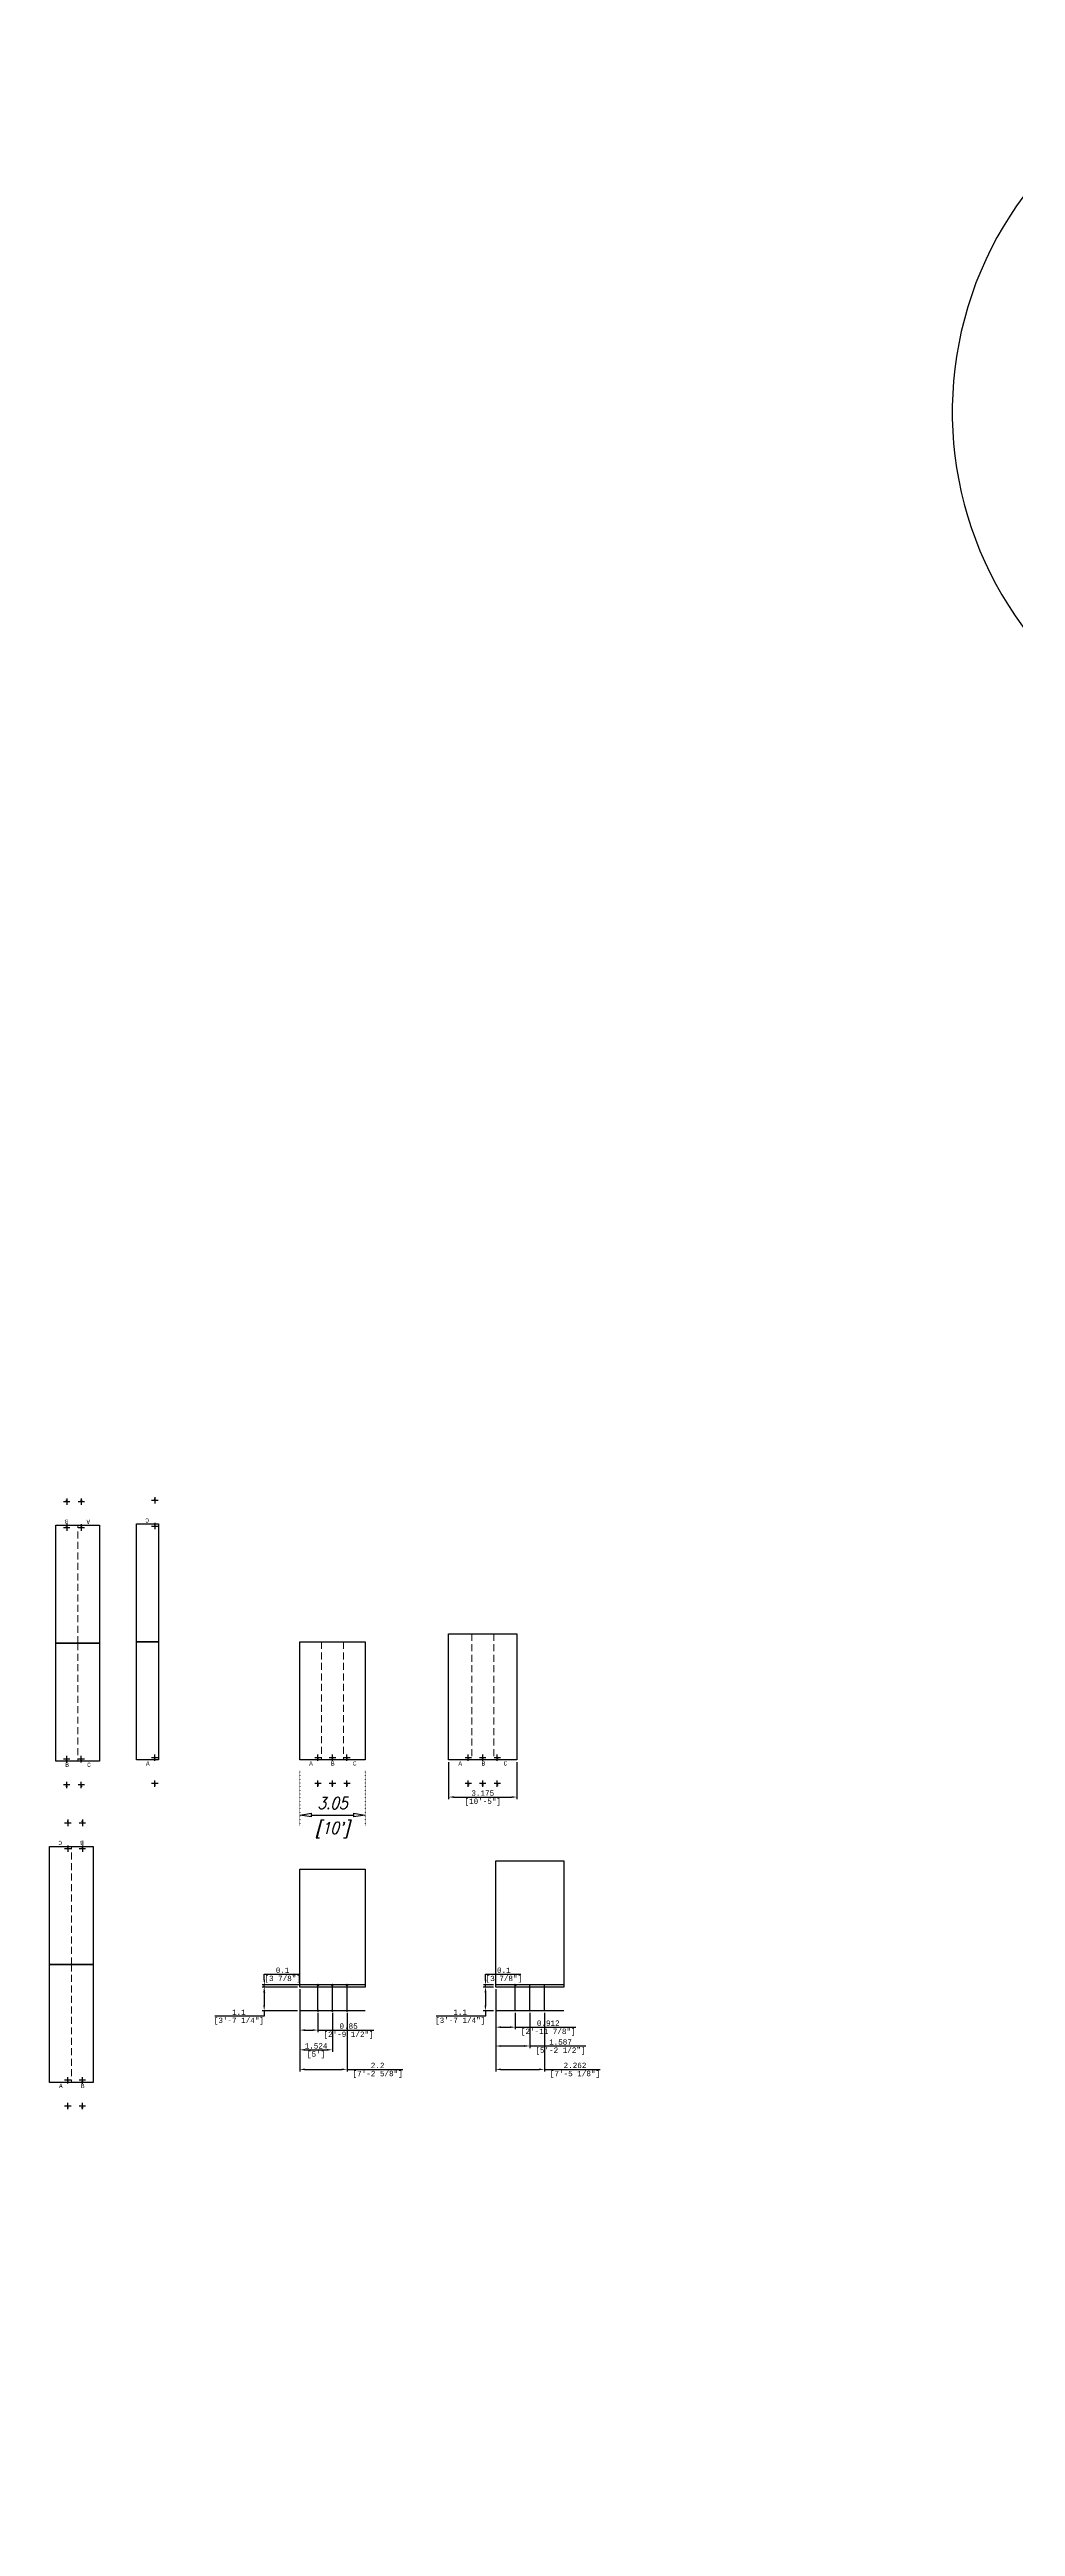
# Model space of a CAD drawing. Header units: inches. Extents: x -233729 to 737493, y -275239 to 196021.
# Drawn here: x 305630 to 350519, y 27458 to 142633 of the extents above; entities that cross this region are included whole.
import ezdxf

# ---------------------------------------------------------------- set-up
doc = ezdxf.new("R2010")
doc.units = ezdxf.units.IN
doc.header["$MEASUREMENT"] = 0
doc.linetypes.add('DASHED', pattern=[0.75, 0.5, -0.25])
doc.linetypes.add('DOTTED', pattern=[1, 0, -1])
for name, color, linetype in [('_FL_NEW WH_WALLS', 1, 'Continuous'), ('Bin location transponder', 250, 'Continuous'), ('PR-CONCRETE', 224, 'Continuous'), ('WF_numbers', 6, 'Continuous')]:
    doc.layers.add(name, color=color, linetype=linetype)
for name, color, linetype, lineweight in [('WF dimensions', 3, 'Continuous', 30), ('WF transponder', 3, 'Continuous', 30), ('WF_bay', 5, 'Continuous', 30)]:
    doc.layers.add(name, color=color, linetype=linetype, lineweight=lineweight)
doc.styles.add('FL_THIN_TXT', font='romans.shx', dxfattribs={"width": 0.85, "oblique": 15})
doc.styles.add('WF_txt', font='consola.ttf')
doc.dimstyles.new('DIM_250', dxfattribs={"dimscale": 250, "dimtxt": 2.2, "dimasz": 2.2, "dimexe": 2, "dimexo": 2, "dimgap": 1.1, "dimtad": 1, "dimtih": 1, "dimtoh": 1, "dimlfac": 0.001, "dimdsep": 46, "dimtxsty": 'FL_THIN_TXT', "dimblk": 'ClosedBlank', "dimcen": 3, "dimclrd": 1, "dimclre": 1, "dimclrt": 256, "dimadec": 1, "dimazin": 0, "dimtfac": 1, "dimtmove": 0, "dimatfit": 3, "dimldrblk": 'ClosedBlank', "dimfxl": 10, "dimtolj": 1, "dimtzin": 0, "dimlwd": -1, "dimlwe": -1, "dimarcsym": 0})
doc.dimstyles.new('DIM_50', dxfattribs={"dimscale": 50, "dimtxt": 5, "dimasz": 5, "dimexe": 2, "dimexo": 2, "dimgap": 1.1, "dimtad": 1, "dimtoh": 1, "dimdec": 3, "dimlfac": 0.001, "dimdsep": 46, "dimtxsty": 'WF_txt', "dimcen": 3, "dimclrd": 256, "dimclre": 256, "dimclrt": 7, "dimadec": 1, "dimazin": 0, "dimtfac": 1, "dimtdec": 3, "dimtmove": 0, "dimatfit": 3, "dimfxl": 10, "dimtolj": 1, "dimtzin": 0, "dimlwd": -1, "dimlwe": -1, "dimarcsym": 0})

# ---------------------------------------------------------------- blocks, each defined once
blk = doc.blocks.new('A$Cd2fab3cb')
at = {"layer": 'PR-CONCRETE'}
blk.add_lwpolyline([(183.0989606005605, -620.2202733267331), (300.8772486145608, 106.216130075627), (-375.2932691164315, 215.8447304290021, 0.4142135623736643), (-426.915109042311, 178.6266482286155), (-589.5318239752668, -824.3655269144801, -0.225878030564492), (-596.5743729250971, -834.5492282680934, 1.082971742264911), (-534.2543923466001, -925.4297668336658, -0.2135202674679177), (-522.4135621276218, -922.2799802094232), (-198.2339479420334, -974.8397361275277, -0.4131470713103618), (-160.9899269216694, -1026.299724447657), (-166.1485798102803, -1058.867917928495)], format="xyb", dxfattribs=at)
blk = doc.blocks.new('Bin location transponder')
at = {"layer": 'Bin location transponder', "color": 3, "lineweight": 30}
for p, q in [((-600, 0), (600, 0)), ((-150, 300), (150, 300)), ((0, 600), (0, -600))]:
    blk.add_line(p, q, dxfattribs=at)
blk = doc.blocks.new('ClosedBlank')
at = {"color": 0, "linetype": 'ByBlock', "lineweight": -2}
for p, q in [((-1, 0.1666666666666666), (0, 0)), ((-1, 0.1666666666666666), (-1, -0.1666666666666666)), ((0, 0), (-1, -0.1666666666666666))]:
    blk.add_line(p, q, dxfattribs=at)
blk = doc.blocks.new('*D213')
at = {"color": 1, "linetype": 'DOTTED', "transparency": 16777216}
for p, q in [((317254.0688826298, 62601.46803023545), (317254.0688826298, 60039.0337234913)), ((320302.0688825701, 62601.46803029505), (320302.0688825701, 60039.0337234913))]:
    blk.add_line(p, q, dxfattribs=at)
at = {"color": 1, "transparency": 16777216}
blk.add_line((317804.0688826298, 60539.0337234913), (319752.0688825702, 60539.0337234913), dxfattribs=at)
at = {"color": 1, "transparency": 16777216, "xscale": 550, "yscale": 550, "zscale": 550, "rotation": 180}
blk.add_blockref('ClosedBlank', (317254.0688826298, 60539.0337234913), dxfattribs=at)
at = {"color": 1, "transparency": 16777216, "xscale": 550, "yscale": 550, "zscale": 550}
blk.add_blockref('ClosedBlank', (320302.0688825701, 60539.0337234913), dxfattribs=at)
at = {"transparency": 16777216, "char_height": 550, "attachment_point": 5, "style": 'FL_THIN_TXT'}
for s, insert in [('\\A1;3.05', (318778.0688826, 61089.0337234913)), ("\\A1;[10']", (318778.0688826, 59844.98610444367))]:
    blk.add_mtext(s, dxfattribs=dict(at, insert=insert))
blk = doc.blocks.new('*D212')
at = {"layer": 'WF dimensions', "transparency": 16777216}
for p, q in [((324174.8308793864, 63001.46803029505), (324174.8308793864, 61274.82852037874)), ((327349.830879446, 63001.46803029505), (327349.830879446, 61274.82852037874)), ((324424.8308793864, 61374.82852037875), (327099.830879446, 61374.82852037875))]:
    blk.add_line(p, q, dxfattribs=at)
for points in [[(324424.8308793864, 61416.49518704541), (324424.8308793864, 61333.16185371207), (324174.8308793864, 61374.82852037875)], [(327099.830879446, 61416.49518704541), (327099.830879446, 61333.16185371207), (327349.830879446, 61374.82852037875)]]:
    blk.add_solid(points, dxfattribs=at)
at = {"layer": 'WF dimensions', "color": 7, "transparency": 16777216, "char_height": 250, "attachment_point": 5, "style": 'WF_txt'}
for s, insert in [('\\A1;[10\'-5"]', (325762.3308794162, 61142.13150431142)), ('\\A1;3.175', (325762.3308794162, 61558.27151961362))]:
    blk.add_mtext(s, dxfattribs=dict(at, insert=insert))
blk = doc.blocks.new('*D214')
at = {"transparency": 16777216}
for p, q in [((315611.4254168802, 52886.53505742964), (315611.4254168802, 53136.53505742965)), ((315611.4254168802, 53136.53505742965), (317257.4736188695, 53136.53505742965)), ((318004.0688826299, 52636.53505742964), (315511.4254168802, 52636.53505742964)), ((317154.0688828365, 52536.53505741302), (315511.4254168802, 52536.53505741302)), ((315611.4254168802, 52536.53505741302), (315611.4254168802, 52636.53505742964)), ((315611.4254168802, 52286.53505741302), (315611.4254168802, 52036.53505741302))]:
    blk.add_line(p, q, dxfattribs=at)
for points in [[(315569.7587502135, 52886.53505742964), (315653.0920835469, 52886.53505742964), (315611.4254168802, 52636.53505742964)], [(315569.7587502135, 52286.53505741302), (315653.0920835469, 52286.53505741302), (315611.4254168802, 52536.53505741302)]]:
    blk.add_solid(points, dxfattribs=at)
at = {"color": 7, "transparency": 16777216, "char_height": 250, "attachment_point": 5, "style": 'WF_txt'}
for s, insert in [('\\A1;[3 7/8"]', (316461.9495178748, 52903.83804136221)), ('\\A1;0.1', (316461.9495178748, 53319.97805666443))]:
    blk.add_mtext(s, dxfattribs=dict(at, insert=insert))
blk = doc.blocks.new('*D215')
at = {"transparency": 16777216}
for p, q in [((317154.0688828365, 52536.53505741302), (315503.6390440022, 52536.53505741302)), ((315603.6390440022, 52286.53505741302), (315603.6390440022, 51686.53505741301)), ((315603.6390440022, 51186.53505741301), (313311.4546522654, 51186.53505741301)), ((317154.0688828579, 51436.53505741301), (315503.6390440022, 51436.53505741301)), ((315603.6390440022, 51436.53505741301), (315603.6390440022, 51186.53505741301))]:
    blk.add_line(p, q, dxfattribs=at)
for points in [[(315561.9723773355, 52286.53505741302), (315645.3057106689, 52286.53505741302), (315603.6390440022, 52536.53505741302)], [(315561.9723773355, 51686.53505741301), (315645.3057106689, 51686.53505741301), (315603.6390440022, 51436.53505741301)]]:
    blk.add_solid(points, dxfattribs=at)
at = {"color": 7, "transparency": 16777216, "char_height": 250, "attachment_point": 5, "style": 'WF_txt'}
for s, insert in [('\\A1;[3\'-7 1/4"]', (314430.0468481338, 50953.83804134559)), ('\\A1;1.1', (314430.0468481338, 51368.83039023616))]:
    blk.add_mtext(s, dxfattribs=dict(at, insert=insert))
blk = doc.blocks.new('*D216')
at = {"transparency": 16777216}
for p, q in [((326262.7237274993, 52536.53505747262), (325785.4371699173, 52536.53505747262)), ((325885.4371699173, 52286.53505747263), (325885.4371699173, 51686.53505747262)), ((325885.4371699173, 51186.53505747262), (323593.2527781805, 51186.53505747262)), ((326262.7237275118, 51436.53505747263), (325785.4371699173, 51436.53505747263)), ((325885.4371699173, 51436.53505747263), (325885.4371699173, 51186.53505747262))]:
    blk.add_line(p, q, dxfattribs=at)
for points in [[(325843.7705032506, 52286.53505747263), (325927.103836584, 52286.53505747263), (325885.4371699173, 52536.53505747262)], [(325843.7705032506, 51686.53505747262), (325927.103836584, 51686.53505747262), (325885.4371699173, 51436.53505747263)]]:
    blk.add_solid(points, dxfattribs=at)
at = {"color": 7, "transparency": 16777216, "char_height": 250, "attachment_point": 5, "style": 'WF_txt'}
for s, insert in [('\\A1;[3\'-7 1/4"]', (324711.8449740489, 50953.83804140519)), ('\\A1;1.1', (324711.8449740489, 51368.83039029577))]:
    blk.add_mtext(s, dxfattribs=dict(at, insert=insert))
blk = doc.blocks.new('*D217')
at = {"transparency": 16777216}
for p, q in [((325893.2646030913, 52886.53505747262), (325893.2646030913, 53136.53505747263)), ((325893.2646030913, 53136.53505747263), (327539.3128050806, 53136.53505747263)), ((326262.7237274982, 52636.53505747262), (325793.2646030913, 52636.53505747262)), ((326262.7237274993, 52536.53505747262), (325793.2646030913, 52536.53505747262)), ((325893.2646030913, 52536.53505747262), (325893.2646030913, 52636.53505747262)), ((325893.2646030913, 52286.53505747263), (325893.2646030913, 52036.53505747262))]:
    blk.add_line(p, q, dxfattribs=at)
for points in [[(325851.5979364246, 52886.53505747262), (325934.931269758, 52886.53505747262), (325893.2646030913, 52636.53505747262)], [(325851.5979364246, 52286.53505747263), (325934.931269758, 52286.53505747263), (325893.2646030913, 52536.53505747262)]]:
    blk.add_solid(points, dxfattribs=at)
at = {"color": 7, "transparency": 16777216, "char_height": 250, "attachment_point": 5, "style": 'WF_txt'}
for s, insert in [('\\A1;[3 7/8"]', (326743.7887040859, 52903.83804140519)), ('\\A1;0.1', (326743.7887040859, 53319.97805670741))]:
    blk.add_mtext(s, dxfattribs=dict(at, insert=insert))
blk = doc.blocks.new('*D218')
at = {"transparency": 16777216}
for p, q in [((326362.7237274992, 52436.5350574726), (326362.7237274992, 48612.18457951303)), ((328625.2237272778, 51336.53505749833), (328625.2237272778, 48612.18457951303)), ((326612.7237274992, 48712.18457951303), (328375.2237272778, 48712.18457951303)), ((328625.2237272778, 48712.18457951303), (331222.4081190146, 48712.18457951303))]:
    blk.add_line(p, q, dxfattribs=at)
for points in [[(326612.7237274992, 48753.85124617969), (326612.7237274992, 48670.51791284636), (326362.7237274992, 48712.18457951303)], [(328375.2237272778, 48753.85124617969), (328375.2237272778, 48670.51791284636), (328625.2237272778, 48712.18457951303)]]:
    blk.add_solid(points, dxfattribs=at)
at = {"color": 7, "transparency": 16777216, "char_height": 250, "attachment_point": 5, "style": 'WF_txt'}
for s, insert in [('\\A1;[7\'-5 1/8"]', (330048.8159231461, 48479.48756344571)), ('\\A1;2.262', (330048.8159231461, 48895.62757874792))]:
    blk.add_mtext(s, dxfattribs=dict(at, insert=insert))
blk = doc.blocks.new('*D219')
at = {"transparency": 16777216}
for p, q in [((326362.7237274992, 52436.5350574726), (326362.7237274992, 49699.46558256377)), ((327950.2237272903, 51336.53505749066), (327950.2237272903, 49699.46558256377)), ((326612.7237274992, 49799.46558256377), (327700.2237272903, 49799.46558256377)), ((327950.2237272903, 49799.46558256377), (330547.4081190271, 49799.46558256377))]:
    blk.add_line(p, q, dxfattribs=at)
for points in [[(326612.7237274992, 49841.13224923044), (326612.7237274992, 49757.79891589711), (326362.7237274992, 49799.46558256377)], [(327700.2237272903, 49841.13224923044), (327700.2237272903, 49757.79891589711), (327950.2237272903, 49799.46558256377)]]:
    blk.add_solid(points, dxfattribs=at)
at = {"color": 7, "transparency": 16777216, "char_height": 250, "attachment_point": 5, "style": 'WF_txt'}
for s, insert in [('\\A1;[5\'-2 1/2"]', (329373.8159231586, 49566.76856649644)), ('\\A1;1.587', (329373.8159231586, 49982.90858179866))]:
    blk.add_mtext(s, dxfattribs=dict(at, insert=insert))
blk = doc.blocks.new('*D220')
at = {"transparency": 16777216}
for p, q in [((326362.7237274992, 52436.5350574726), (326362.7237274992, 50575.54820474813)), ((327275.2237272778, 51336.53505748298), (327275.2237272778, 50575.54820474813)), ((326612.7237274992, 50675.54820474813), (327025.2237272777, 50675.54820474813)), ((327275.2237272778, 50675.54820474813), (330087.7868489304, 50675.54820474813))]:
    blk.add_line(p, q, dxfattribs=at)
for points in [[(326612.7237274992, 50717.21487141481), (326612.7237274992, 50633.88153808146), (326362.7237274992, 50675.54820474813)], [(327025.2237272777, 50717.21487141481), (327025.2237272777, 50633.88153808146), (327275.2237272778, 50675.54820474813)]]:
    blk.add_solid(points, dxfattribs=at)
at = {"color": 7, "transparency": 16777216, "char_height": 250, "attachment_point": 5, "style": 'WF_txt'}
for s, insert in [('\\A1;0.912', (328806.5052881041, 50858.99120398302)), ('\\A1;[2\'-11 7/8"]', (328806.5052881041, 50442.85118868081))]:
    blk.add_mtext(s, dxfattribs=dict(at, insert=insert))
blk = doc.blocks.new('*D221')
at = {"transparency": 16777216}
for p, q in [((317254.0688828363, 52436.53505741299), (317254.0688828363, 48612.18457951303)), ((319454.0688826298, 51336.53505745601), (319454.0688826298, 48612.18457951303)), ((317504.0688828364, 48712.18457951303), (319204.0688826298, 48712.18457951303)), ((319454.0688826298, 48712.18457951303), (322051.2532743665, 48712.18457951303))]:
    blk.add_line(p, q, dxfattribs=at)
for points in [[(317504.0688828364, 48753.85124617969), (317504.0688828364, 48670.51791284636), (317254.0688828363, 48712.18457951303)], [(319204.0688826298, 48753.85124617969), (319204.0688826298, 48670.51791284636), (319454.0688826298, 48712.18457951303)]]:
    blk.add_solid(points, dxfattribs=at)
at = {"color": 7, "transparency": 16777216, "char_height": 250, "attachment_point": 5, "style": 'WF_txt'}
for s, insert in [('\\A1;[7\'-2 5/8"]', (320877.6610784982, 48479.48756344571)), ('\\A1;2.2', (320877.6610784982, 48895.62757874792))]:
    blk.add_mtext(s, dxfattribs=dict(at, insert=insert))
blk = doc.blocks.new('*D222')
at = {"transparency": 16777216}
for p, q in [((317254.0688828363, 52436.53505741299), (317254.0688828363, 49520.47180307749)), ((318778.0688826214, 51336.5350574428), (318778.0688826214, 49520.47180307749)), ((317504.0688828364, 49620.4718030775), (318528.0688826214, 49620.4718030775))]:
    blk.add_line(p, q, dxfattribs=at)
for points in [[(317504.0688828364, 49662.13846974416), (317504.0688828364, 49578.80513641083), (317254.0688828363, 49620.4718030775)], [(318528.0688826214, 49662.13846974416), (318528.0688826214, 49578.80513641083), (318778.0688826214, 49620.4718030775)]]:
    blk.add_solid(points, dxfattribs=at)
at = {"color": 7, "transparency": 16777216, "char_height": 250, "attachment_point": 5, "style": 'WF_txt'}
for s, insert in [('\\A1;1.524', (318016.0688827289, 49803.91480231239)), ("\\A1;[5']", (318016.0688827289, 49387.77478701017))]:
    blk.add_mtext(s, dxfattribs=dict(at, insert=insert))
blk = doc.blocks.new('*D223')
at = {"transparency": 16777216}
for p, q in [((317254.0688828363, 52436.53505741299), (317254.0688828363, 50438.92044704682)), ((318104.0688826298, 51336.53505742961), (318104.0688826298, 50438.92044704682)), ((317504.0688828364, 50538.92044704682), (317854.0688826298, 50538.92044704682)), ((318104.0688826298, 50538.92044704682), (320701.2532743666, 50538.92044704682))]:
    blk.add_line(p, q, dxfattribs=at)
for points in [[(317504.0688828364, 50580.58711371347), (317504.0688828364, 50497.25378038014), (317254.0688828363, 50538.92044704682)], [(317854.0688826298, 50580.58711371347), (317854.0688826298, 50497.25378038014), (318104.0688826298, 50538.92044704682)]]:
    blk.add_solid(points, dxfattribs=at)
at = {"color": 7, "transparency": 16777216, "char_height": 250, "attachment_point": 5, "style": 'WF_txt'}
for s, insert in [('\\A1;0.85', (319527.6610784981, 50722.36344628169)), ('\\A1;[2\'-9 1/2"]', (319527.6610784981, 50306.22343097948))]:
    blk.add_mtext(s, dxfattribs=dict(at, insert=insert))

msp = doc.modelspace()

# ---------------------------------------------------------------- hatches: boundary and pattern name
h = msp.add_hatch()
h.set_pattern_fill('ANSI31', color=256)
h.set_pattern_definition([(45, (335633.6547340955, 3938.131804730511), (-0.0883883476483185, 0.0883883476483185), [])])
edge = h.paths.add_edge_path()
edge.add_arc((318104.0688826298, 52636.53505742961), 34.7149353298737, 0, 360)
edge = h.paths.add_edge_path()
edge.add_arc((318778.068882598, 52636.53505744279), 34.7149353298737, 0, 360)
edge = h.paths.add_edge_path()
edge.add_arc((319454.0688826298, 52636.53505745601), 34.7149353298737, 0, 360)
edge = h.paths.add_edge_path()
edge.add_arc((319454.0688826298, 51436.53505745601), 34.7149353298737, 0, 360)
edge = h.paths.add_edge_path()
edge.add_arc((318778.0688826214, 51436.53505744279), 34.7149353298737, 0, 360)
edge = h.paths.add_edge_path()
edge.add_arc((318104.0688826533, 51436.53505742961), 34.7149353298737, 0, 360)
h = msp.add_hatch()
h.set_pattern_fill('ANSI31', color=256)
h.set_pattern_definition([(45, (344804.8095787434, 3938.131804730503), (-0.0883883476483185, 0.0883883476483185), [])])
edge = h.paths.add_edge_path()
edge.add_arc((327275.2237272778, 52636.5350574296), 34.7149353298737, 0, 360)
edge = h.paths.add_edge_path()
edge.add_arc((327949.2237272459, 52636.53505744279), 34.7149353298737, 0, 360)
edge = h.paths.add_edge_path()
edge.add_arc((328625.2237272778, 52636.53505745599), 34.7149353298737, 0, 360)
edge = h.paths.add_edge_path()
edge.add_arc((328625.2237272778, 51436.53505745599), 34.7149353298737, 0, 360)
edge = h.paths.add_edge_path()
edge.add_arc((327949.2237272695, 51436.53505744279), 34.7149353298737, 0, 360)
edge = h.paths.add_edge_path()
edge.add_arc((327275.2237273012, 51436.5350574296), 34.7149353298737, 0, 360)

# ---------------------------------------------------------------- linework, layer by layer
for centre in [(318104.0688826298, 52636.53505742961), (318778.068882598, 52636.53505744279), (319454.0688826298, 52636.53505745601), (327275.2237272778, 52636.5350574296), (318104.0688826533, 51436.53505742961), (318778.0688826214, 51436.53505744279), (319454.0688826298, 51436.53505745601)]:
    msp.add_circle(centre, 34.7149353298737)
at = {"layer": 'WF transponder', "color": 1}
for p, q in [((320302.0688825682, 52636.53505747259), (317254.0688826278, 52636.53505741299)), ((318104.0688826298, 51436.5350574296), (318104.0688826298, 52636.53505742961)), ((318779.0688826298, 51436.5350574428), (318779.0688826298, 52636.53505744282)), ((319454.0688826298, 51436.53505745601), (319454.0688826298, 52636.53505745601)), ((329537.7237272616, 52636.53505750871), (326362.7237272915, 52636.53505747259)), ((327275.2237272778, 51436.53505748297), (327275.2237272778, 52636.53505748297)), ((327950.2237272777, 51436.53505749066), (327950.2237272777, 52636.53505749066)), ((328625.2237272778, 51436.53505749833), (328625.2237272778, 52636.53505749833)), ((320302.0688825917, 51436.53505747259), (317254.0688826512, 51436.53505741299)), ((329537.7237272754, 51436.53505750872), (326362.7237273052, 51436.53505747259))]:
    msp.add_line(p, q, dxfattribs=at)
at = {"layer": 'WF_bay', "linetype": 'DASHED', "lineweight": 5, "ltscale": 650}
for p, q in [((306937.9254068588, 68525.2927220079), (306937.9254069184, 74011.6927222821)), ((306937.9254068588, 68525.29272290197), (306937.9254068588, 63038.89272232977)), ((318270.0688809608, 68587.86803056923), (318270.0688809012, 63101.46803023545)), ((319286.0688809012, 68587.86803086725), (319286.0688809608, 63101.46803029505)), ((325254.3308776728, 68968.86803064092), (325254.3308777396, 63101.46803030733)), ((326270.3308776728, 68968.86803093896), (326270.3308776771, 63101.46803031889)), ((306646.3995455956, 53591.74232079712), (306646.3995455956, 59078.14232142892)), ((306646.3995456552, 53591.74232169119), (306646.3995455956, 48105.3423213574))]:
    msp.add_line(p, q, dxfattribs=at)
at = {"layer": 'WF_bay'}
for points in [[(307953.9254068588, 68525.29272230592), (305921.9254040574, 68525.29272230592), (305921.9254024481, 74011.6927223417), (307953.9254052495, 74011.6927223417)], [(310688.0770904874, 68587.8680302712), (309672.0770895933, 68587.8680303308), (309672.0770880436, 74074.26803030698), (310688.0770888184, 74074.26803036657)], [(305921.9254060244, 68525.29272242513), (307953.9254068588, 68525.29272230592), (307953.9254084681, 63038.89272232977), (305921.9254076933, 63038.89272244897)], [(309672.0770896529, 68587.8680302712), (310688.0770889377, 68587.86803015199), (310688.0770904874, 63101.46803017584), (309672.0770913218, 63101.46803023545)], [(317254.0688809608, 68587.8680302712), (320302.0688809012, 68587.8680302712), (320302.0688825701, 63101.46803029505), (317254.0688826298, 63101.46803023545)], [(324174.8308776579, 68968.86803035464), (327349.8308776877, 68968.86803027157), (327349.830879297, 63101.46803033117), (324174.8308793268, 63101.46803029505)], [(307662.3995464896, 53591.74232133356), (305630.3995455956, 53591.74232145277), (305630.3995439862, 59078.14232142892), (307662.3995448207, 59078.14232136933)], [(317254.0688811674, 58022.93505744875), (320302.0688811078, 58022.93505744875), (320302.0688827768, 52536.53505747259), (317254.0688828363, 52536.53505741299)], [(326362.7237258303, 58403.9350575322), (329537.7237258601, 58403.93505744912), (329537.7237274694, 52536.53505750872), (326362.7237274992, 52536.53505747259)], [(305630.3995456552, 53591.74232139316), (307662.3995448207, 53591.74232127394), (307662.39954643, 48105.34232129779), (305630.3995473241, 48105.3423213574)]]:
    msp.add_lwpolyline(points, close=True, dxfattribs=at)

# ---------------------------------------------------------------- block references
at = {"layer": '_FL_NEW WH_WALLS', "color": 0, "xscale": 304.799999999516, "yscale": 304.799999999516, "zscale": 304.799999999516, "rotation": 279.2093042914935}
msp.add_blockref('A$Cd2fab3cb', (657699.6707196689, -2373.849156660346, -162219.4367999999), dxfattribs=at)
at = {"layer": 'WF transponder', "xscale": 0.25, "yscale": 0.25, "zscale": 0.25}
for p in [(306429.9254052495, 75111.6927223417), (307103.9254052495, 75111.6927223417), (310522.077087984, 75174.26803036657), (306429.9254052495, 73911.69272234169), (307103.9254052495, 73911.6927222821), (310522.077087984, 73974.26803036657), (306480.3995439862, 60178.14232148853), (307154.3995439862, 60178.14232142892), (306480.3995439266, 58978.14232142892), (307154.3995439862, 58978.14232142892)]:
    msp.add_blockref('Bin location transponder', p, dxfattribs=at)
at = {"layer": 'WF transponder', "xscale": 0.25, "yscale": 0.25, "zscale": 0.25, "rotation": 180.0000000062352}
for p in [(310522.0770912622, 63201.46803029505), (318104.0688825702, 63201.46803029505), (318778.0688825702, 63201.46803029505), (319452.0688825702, 63201.46803029505), (325088.3308777286, 63201.46803029577), (325762.3308777287, 63201.46803029577), (326436.3308777287, 63201.46803029577), (306429.9254085277, 63138.89272232977), (307103.9254085278, 63138.89272232977), (306429.9254084681, 61938.89272227017), (307103.9254084681, 61938.89272227017), (310522.0770912622, 62001.46803023544), (318104.0688825702, 62001.46803023544), (318778.0688825702, 62001.46803023544), (319452.0688825702, 62001.46803023544), (325088.3308777286, 62001.46803029577), (325762.3308777287, 62001.46803029577), (326436.3308777287, 62001.46803029577), (306480.3995472645, 48205.34232135741), (307154.3995472645, 48205.34232135741), (306480.3995472645, 47005.34232135741), (307154.3995472645, 47005.34232135741)]:
    msp.add_blockref('Bin location transponder', p, dxfattribs=at)

# ---------------------------------------------------------------- texts
at = {"layer": 'WF_numbers', "linetype": 'DASHED', "char_height": 200, "attachment_point": 1, "style": 'WF_txt'}
for s, gutter_width, insert, rotation in [('B', 2117.653788942843, (306498.5135446643, 74074.04621966807, -723.2652933599893), 180.0000000009345), ('A', 2117.653788942843, (307514.5135444854, 74074.04621960847, -723.2652933599893), 180.0000000009345), ('C', 2117.653788942843, (310248.6652275776, 74136.62152775256, -723.2652933599893), 180.0000000009345), ('B', 2117.653788942844, (306361.337269113, 62976.53922494379, -723.2652933599893), 1.0275940759891802e-09), ('C', 2117.653788942844, (307377.3372689342, 62976.53922488419, -723.2652933599893), 1.0275940759891802e-09), ('A', 2117.653788942844, (310111.4889520263, 63039.11453296867, -723.2652933599893), 1.0275940759891802e-09), ('A', 2117.653788942844, (317693.4807433342, 63039.11453290907, -723.2652933599893), 1.0275940759891802e-09), ('B', 2117.653788942844, (318709.480743215, 63039.11453290907, -723.2652933599893), 1.0275940759891802e-09), ('C', 2117.653788942844, (319725.4807430362, 63039.11453284946, -723.2652933599893), 1.0275940759891802e-09), ('A', 2117.653788942844, (324632.1366082392, 63039.11453296867, -723.2652933599893), 1.027588346411229e-09), ('B', 2117.653788942844, (325706.7975506029, 63039.11453296867, -723.2652933599893), 1.027588346411229e-09), ('C', 2117.653788942844, (326730.6296010576, 63039.11453284946, -723.2652933599893), 1.027588346411229e-09), ('C', 2117.653788942843, (306206.9876835202, 59140.49581887451, -723.2652933599893), 180.0000000009345), ('B', 2117.653788942843, (307222.9876833414, 59140.4958188149, -723.2652933599893), 180.0000000009345), ('A', 2117.653788942844, (306069.8114080285, 48042.98882409064, -723.2652933599893), 1.0275940759891802e-09), ('B', 2117.653788942844, (307085.8114079093, 48042.98882403103, -723.2652933599893), 1.0275940759891802e-09)]:
    msp.add_mtext_dynamic_manual_height_columns(s, width=423.5307577799235, gutter_width=gutter_width, heights=[0], dxfattribs=dict(at, insert=insert, rotation=rotation))

# ---------------------------------------------------------------- dimensions: what is measured, and where the dimension line sits
for base, p1, p2, dimstyle, picture, middle in [((320302.0688825701, 60539.0337234913), (317254.0688826298, 63101.46803023545), (320302.0688825701, 63101.46803029505), 'DIM_250', '*D213', (318778.0688826, 60539.0337234913)), ((319454.0688826298, 48712.18457951303), (317254.0688828363, 52536.53505741299), (319454.0688826298, 51436.53505745601), 'DIM_50', '*D221', (320877.6610784982, 48712.18457951303)), ((318778.0688826214, 49620.4718030775), (317254.0688828363, 52536.53505741299), (318778.0688826214, 51436.53505744279), 'DIM_50', '*D222', (318016.0688827289, 49620.4718030775)), ((318104.0688826298, 50538.92044704682), (317254.0688828363, 52536.53505741299), (318104.0688826298, 51436.5350574296), 'DIM_50', '*D223', (319527.6610784981, 50538.92044704682)), ((328625.2237272778, 48712.18457951303), (326362.7237274992, 52536.53505747259), (328625.2237272778, 51436.53505749834), 'DIM_50', '*D218', (330048.8159231461, 48712.18457951303)), ((327950.2237272903, 49799.46558256377), (326362.7237274992, 52536.53505747259), (327950.2237272903, 51436.53505749066), 'DIM_50', '*D219', (329373.8159231586, 49799.46558256377)), ((327275.2237272778, 50675.54820474813), (326362.7237274992, 52536.53505747259), (327275.2237272778, 51436.53505748297), 'DIM_50', '*D220', (328806.5052881041, 50675.54820474813))]:
    dim = msp.add_linear_dim(base=base, p1=p1, p2=p2, dimstyle=dimstyle, override={"dimpost": '\\X'})
    dim.commit()
    dim.dimension.update_dxf_attribs({"geometry": picture, "text_midpoint": middle})
for base, p1, p2, picture, middle in [((315611.4254168802, 52636.53505742964), (317254.0688828363, 52536.53505741299), (318104.0688826298, 52636.53505742961), '*D214', (316461.9495178748, 53136.53505742953)), ((325893.2646030913, 52636.53505747262), (326362.7237274992, 52536.53505747259), (326362.7237274981, 52636.53505747259), '*D217', (326743.7887040859, 53136.53505747251)), ((315603.6390440022, 51436.53505741301), (317254.0688828363, 52536.53505741299), (317254.0688828578, 51436.53505741299), '*D215', (314430.0468481338, 51186.5350574129)), ((325885.4371699173, 51436.53505747263), (326362.7237274992, 52536.53505747259), (326362.7237275117, 51436.53505747259), '*D216', (324711.8449740489, 51186.53505747252))]:
    dim = msp.add_linear_dim(base=base, p1=p1, p2=p2, angle=90, dimstyle='DIM_50', override={"dimpost": '\\X'})
    dim.commit()
    dim.dimension.update_dxf_attribs({"geometry": picture, "text_midpoint": middle})
at = {"layer": 'WF dimensions'}
dim = msp.add_linear_dim(base=(327349.830879446, 61374.82852037875, 162219.4367999999), p1=(324174.8308793864, 63101.46803029505), p2=(327349.830879446, 63101.46803029505), dimstyle='DIM_50', override={"dimpost": '\\X'}, dxfattribs=at)
dim.commit()
dim.dimension.update_dxf_attribs({"geometry": '*D212', "text_midpoint": (325762.3308794162, 61374.82852037875, 162219.4367999999)})

doc.saveas('drawing.dxf')
